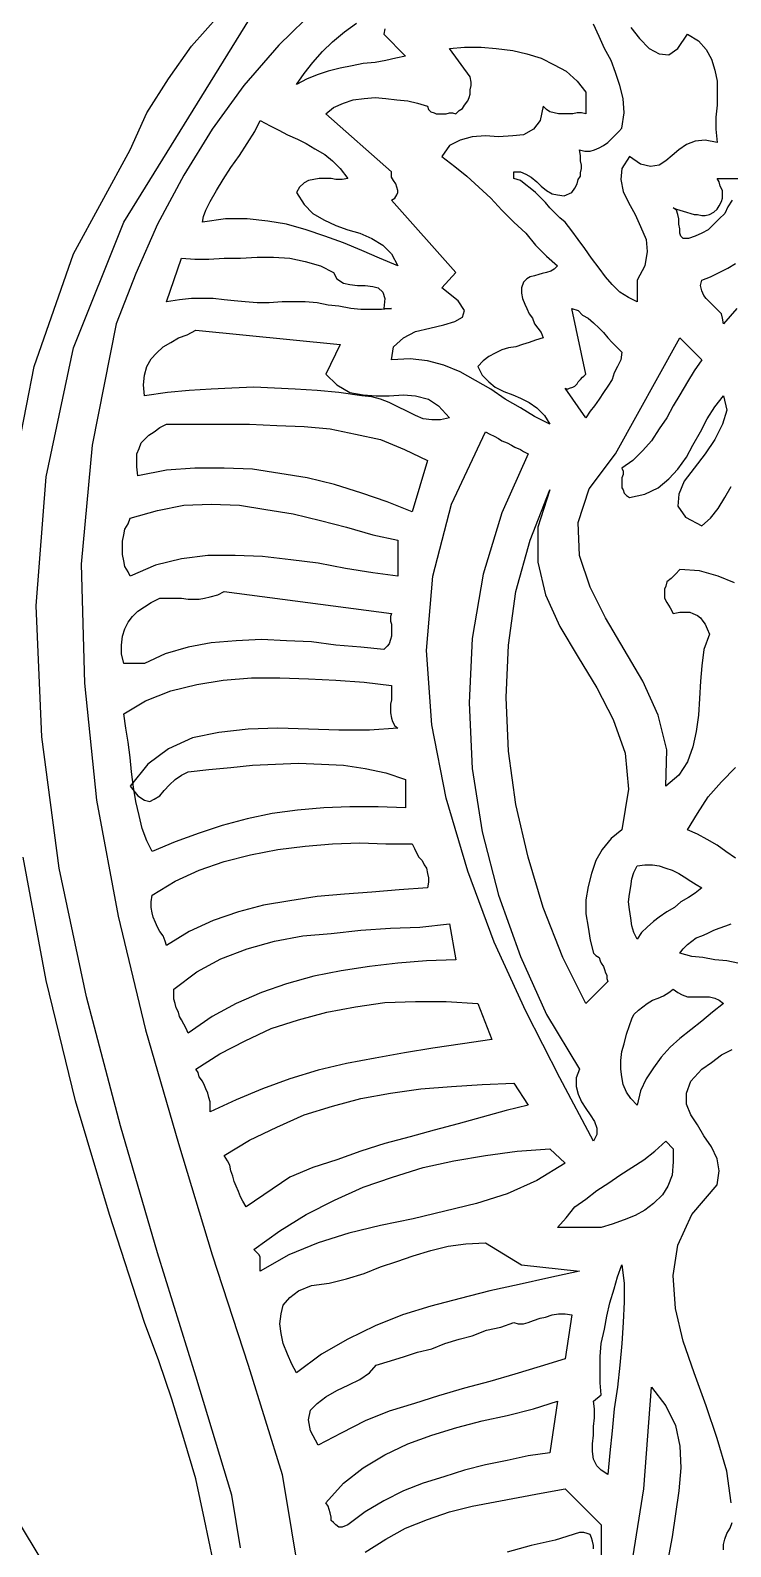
# Model space of a CAD drawing. Extents: x 0.02 to 8.75, y 0.03 to 7.03.
# Drawn here: x 3.808 to 4.45, y 4.9 to 6.287 of the extents above; entities that cross this region are included whole.
import ezdxf

# ---------------------------------------------------------------- set-up
doc = ezdxf.new("R2010")
doc.units = 0
doc.layers.add('1', color=7, linetype='Continuous')

msp = doc.modelspace()

# ---------------------------------------------------------------- linework, layer by layer
for points in [[(3.791, 5.872), (3.812, 5.98), (3.848, 6.083), (3.9, 6.178), (3.915, 6.212), (3.935, 6.243), (3.956, 6.273), (3.981, 6.301)], [(3.976, 4.887), (3.968, 4.925), (3.96, 4.962), (3.949, 4.999), (3.938, 5.035), (3.926, 5.07), (3.913, 5.105), (3.881, 5.204), (3.85, 5.308), (3.823, 5.418), (3.802, 5.531)], [(3.795, 4.927), (3.856, 4.826)]]:
    msp.add_lwpolyline(points)
at = {"layer": '1'}
for points in [[(4.198, 6.384), (4.152, 6.364), (4.11, 6.338), (4.071, 6.308), (4.036, 6.274), (4.004, 6.237), (3.975, 6.197), (3.949, 6.155), (3.925, 6.11), (3.905, 6.065), (3.887, 6.019), (3.865, 5.908), (3.855, 5.799), (3.858, 5.69), (3.869, 5.583), (3.889, 5.477), (3.914, 5.373), (3.944, 5.269), (3.975, 5.167), (4.008, 5.066), (4.039, 4.966), (4.056, 4.863)], [(4.001, 4.899), (3.993, 4.947), (3.96, 5.056), (3.925, 5.169), (3.891, 5.285), (3.86, 5.403), (3.835, 5.521), (3.819, 5.641), (3.814, 5.761), (3.823, 5.879), (3.848, 5.997), (3.894, 6.112), (4.013, 6.304)], [(4.133, 6.289), (4.132, 6.284), (4.152, 6.264), (4.143, 6.262), (4.134, 6.26), (4.124, 6.258), (4.113, 6.257), (4.103, 6.255), (4.092, 6.253), (4.081, 6.25), (4.072, 6.247), (4.062, 6.243), (4.052, 6.238), (4.059, 6.248), (4.067, 6.258), (4.076, 6.268), (4.085, 6.277), (4.096, 6.286), (4.107, 6.294)], [(4.41, 6.284), (4.42, 6.278), (4.427, 6.27), (4.432, 6.261), (4.435, 6.251), (4.437, 6.241), (4.437, 6.23), (4.437, 6.219), (4.436, 6.208), (4.436, 6.197), (4.437, 6.185), (4.426, 6.187), (4.417, 6.186), (4.409, 6.183), (4.402, 6.178), (4.396, 6.173), (4.39, 6.168), (4.384, 6.164), (4.376, 6.163), (4.367, 6.165), (4.357, 6.172), (4.35, 6.161), (4.349, 6.151), (4.351, 6.14), (4.356, 6.13), (4.362, 6.119), (4.367, 6.108), (4.372, 6.096), (4.373, 6.085), (4.371, 6.072), (4.364, 6.059), (4.364, 6.039), (4.356, 6.043), (4.348, 6.048), (4.341, 6.055), (4.335, 6.062), (4.329, 6.07), (4.322, 6.079), (4.316, 6.088), (4.31, 6.096), (4.304, 6.104), (4.298, 6.112), (4.293, 6.116), (4.288, 6.121), (4.284, 6.125), (4.28, 6.13), (4.276, 6.134), (4.271, 6.139), (4.266, 6.143), (4.262, 6.146), (4.257, 6.15), (4.251, 6.152), (4.251, 6.158), (4.257, 6.158), (4.262, 6.156), (4.267, 6.153), (4.272, 6.149), (4.276, 6.145), (4.281, 6.141), (4.286, 6.138), (4.291, 6.137), (4.297, 6.136), (4.304, 6.139), (4.307, 6.143), (4.309, 6.147), (4.31, 6.151), (4.312, 6.154), (4.312, 6.157), (4.313, 6.161), (4.313, 6.164), (4.312, 6.168), (4.312, 6.173), (4.311, 6.178), (4.316, 6.177), (4.321, 6.177), (4.325, 6.178), (4.329, 6.18), (4.333, 6.182), (4.337, 6.185), (4.34, 6.188), (4.344, 6.192), (4.347, 6.195), (4.35, 6.198), (4.352, 6.212), (4.351, 6.225), (4.348, 6.237), (4.344, 6.249), (4.34, 6.26), (4.334, 6.271), (4.329, 6.282), (4.324, 6.293)], [(4.358, 6.29), (4.366, 6.28), (4.375, 6.271), (4.384, 6.266), (4.393, 6.265), (4.401, 6.271), (4.41, 6.284)], [(4.317, 6.231), (4.317, 6.211), (4.313, 6.212), (4.309, 6.212), (4.305, 6.211), (4.3, 6.211), (4.296, 6.211), (4.292, 6.211), (4.288, 6.212), (4.284, 6.213), (4.281, 6.215), (4.278, 6.218), (4.275, 6.205), (4.269, 6.197), (4.26, 6.192), (4.25, 6.191), (4.237, 6.19), (4.225, 6.191), (4.213, 6.19), (4.202, 6.187), (4.192, 6.182), (4.185, 6.172), (4.197, 6.163), (4.208, 6.154), (4.219, 6.144), (4.23, 6.134), (4.24, 6.123), (4.251, 6.112), (4.262, 6.102), (4.271, 6.091), (4.281, 6.081), (4.291, 6.072), (4.288, 6.069), (4.285, 6.067), (4.281, 6.066), (4.277, 6.065), (4.274, 6.064), (4.27, 6.063), (4.266, 6.062), (4.263, 6.06), (4.26, 6.057), (4.258, 6.052), (4.258, 6.047), (4.259, 6.042), (4.261, 6.037), (4.263, 6.033), (4.265, 6.028), (4.268, 6.024), (4.27, 6.019), (4.273, 6.015), (4.276, 6.011), (4.278, 6.006), (4.271, 6.004), (4.265, 6.002), (4.259, 6), (4.253, 5.998), (4.246, 5.997), (4.24, 5.995), (4.234, 5.992), (4.228, 5.989), (4.223, 5.985), (4.218, 5.98), (4.222, 5.972), (4.228, 5.966), (4.234, 5.961), (4.242, 5.957), (4.25, 5.954), (4.257, 5.951), (4.265, 5.947), (4.272, 5.942), (4.279, 5.935), (4.284, 5.927), (4.27, 5.934), (4.257, 5.942), (4.243, 5.95), (4.23, 5.959), (4.216, 5.967), (4.202, 5.975), (4.187, 5.981), (4.172, 5.985), (4.156, 5.987), (4.139, 5.986), (4.141, 5.998), (4.15, 6.006), (4.161, 6.012), (4.174, 6.015), (4.187, 6.018), (4.197, 6.021), (4.204, 6.025), (4.206, 6.031), (4.2, 6.04), (4.185, 6.052), (4.198, 6.066), (4.139, 6.132), (4.142, 6.134), (4.144, 6.137), (4.145, 6.139), (4.145, 6.141), (4.144, 6.144), (4.143, 6.147), (4.141, 6.15), (4.139, 6.153), (4.139, 6.156), (4.139, 6.158), (4.079, 6.211), (4.086, 6.217), (4.095, 6.221), (4.104, 6.224), (4.114, 6.225), (4.124, 6.226), (4.134, 6.225), (4.144, 6.224), (4.154, 6.223), (4.163, 6.221), (4.172, 6.218), (4.173, 6.215), (4.175, 6.213), (4.178, 6.212), (4.18, 6.211), (4.183, 6.211), (4.187, 6.211), (4.189, 6.211), (4.192, 6.212), (4.195, 6.212), (4.198, 6.211), (4.201, 6.214), (4.204, 6.216), (4.206, 6.219), (4.209, 6.223), (4.21, 6.226), (4.211, 6.229), (4.211, 6.233), (4.212, 6.237), (4.212, 6.24), (4.211, 6.245), (4.192, 6.271), (4.206, 6.272), (4.221, 6.272), (4.235, 6.271), (4.25, 6.269), (4.263, 6.266), (4.276, 6.262), (4.288, 6.256), (4.299, 6.25), (4.309, 6.241), (4.317, 6.231)], [(4.099, 6.152), (4.094, 6.151), (4.088, 6.151), (4.084, 6.152), (4.078, 6.152), (4.073, 6.152), (4.068, 6.151), (4.063, 6.15), (4.059, 6.148), (4.055, 6.144), (4.052, 6.139), (4.059, 6.128), (4.067, 6.12), (4.077, 6.114), (4.088, 6.109), (4.099, 6.105), (4.11, 6.102), (4.121, 6.097), (4.131, 6.091), (4.139, 6.083), (4.145, 6.072), (4.128, 6.079), (4.112, 6.086), (4.095, 6.093), (4.078, 6.099), (4.061, 6.105), (4.043, 6.11), (4.026, 6.113), (4.007, 6.115), (3.987, 6.115), (3.966, 6.112), (3.967, 6.117), (3.969, 6.123), (3.973, 6.131), (3.979, 6.141), (3.985, 6.151), (3.992, 6.162), (4, 6.173), (4.007, 6.184), (4.014, 6.195), (4.019, 6.205), (4.028, 6.2), (4.036, 6.196), (4.044, 6.192), (4.053, 6.188), (4.061, 6.184), (4.069, 6.179), (4.078, 6.174), (4.085, 6.168), (4.092, 6.161), (4.099, 6.152)], [(4.451, 6.132), (4.447, 6.126), (4.444, 6.12), (4.439, 6.115), (4.434, 6.11), (4.429, 6.105), (4.423, 6.102), (4.417, 6.099), (4.411, 6.097), (4.406, 6.097), (4.404, 6.099), (4.403, 6.102), (4.403, 6.106), (4.402, 6.11), (4.402, 6.115), (4.401, 6.119), (4.4, 6.123), (4.397, 6.125), (4.4, 6.124), (4.403, 6.123), (4.406, 6.122), (4.409, 6.121), (4.413, 6.12), (4.416, 6.119), (4.419, 6.119), (4.423, 6.118), (4.426, 6.118), (4.43, 6.119), (4.434, 6.121), (4.437, 6.124), (4.439, 6.127), (4.441, 6.131), (4.442, 6.134), (4.442, 6.138), (4.442, 6.141), (4.44, 6.145), (4.439, 6.149), (4.437, 6.152), (4.456, 6.152)], [(4.086, 6.066), (4.089, 6.06), (4.095, 6.056), (4.101, 6.055), (4.108, 6.054), (4.115, 6.054), (4.122, 6.053), (4.127, 6.052), (4.131, 6.048), (4.133, 6.042), (4.132, 6.033), (4.139, 6.033), (4.13, 6.032), (4.121, 6.032), (4.111, 6.032), (4.102, 6.033), (4.091, 6.035), (4.081, 6.036), (4.071, 6.038), (4.06, 6.039), (4.05, 6.039), (4.039, 6.039), (4.027, 6.038), (4.016, 6.038), (4.005, 6.039), (3.995, 6.04), (3.986, 6.041), (3.976, 6.042), (3.966, 6.042), (3.956, 6.042), (3.945, 6.041), (3.933, 6.039), (3.947, 6.079), (3.959, 6.078), (3.972, 6.078), (3.986, 6.079), (4.001, 6.079), (4.016, 6.08), (4.031, 6.08), (4.046, 6.079), (4.06, 6.076), (4.074, 6.072), (4.086, 6.066)], [(4.455, 6.033), (4.449, 6.026), (4.443, 6.019), (4.442, 6.024), (4.441, 6.028), (4.438, 6.031), (4.434, 6.035), (4.431, 6.038), (4.427, 6.042), (4.425, 6.045), (4.423, 6.049), (4.422, 6.054), (4.423, 6.059), (4.431, 6.062), (4.439, 6.066), (4.447, 6.07), (4.454, 6.074)], [(4.35, 5.993), (4.349, 5.986), (4.346, 5.98), (4.343, 5.974), (4.341, 5.968), (4.337, 5.962), (4.333, 5.956), (4.329, 5.95), (4.325, 5.944), (4.321, 5.939), (4.317, 5.933), (4.298, 5.96), (4.3, 5.959), (4.302, 5.96), (4.305, 5.961), (4.307, 5.962), (4.309, 5.964), (4.31, 5.966), (4.312, 5.968), (4.314, 5.97), (4.315, 5.971), (4.317, 5.973), (4.304, 6.033), (4.31, 6.031), (4.314, 6.027), (4.319, 6.024), (4.324, 6.02), (4.329, 6.015), (4.333, 6.011), (4.337, 6.006), (4.341, 6.002), (4.346, 5.997), (4.35, 5.993)], [(4.079, 5.973), (4.089, 5.963), (4.101, 5.956), (4.113, 5.954), (4.125, 5.953), (4.137, 5.953), (4.15, 5.954), (4.161, 5.953), (4.173, 5.95), (4.182, 5.944), (4.192, 5.933), (4.184, 5.931), (4.176, 5.931), (4.168, 5.932), (4.161, 5.935), (4.153, 5.939), (4.145, 5.943), (4.137, 5.947), (4.129, 5.95), (4.121, 5.952), (4.112, 5.953), (4.091, 5.956), (4.071, 5.958), (4.051, 5.959), (4.032, 5.96), (4.013, 5.961), (3.993, 5.96), (3.974, 5.959), (3.954, 5.958), (3.934, 5.956), (3.913, 5.953), (3.912, 5.963), (3.913, 5.972), (3.915, 5.98), (3.919, 5.987), (3.924, 5.992), (3.93, 5.998), (3.937, 6.002), (3.944, 6.006), (3.952, 6.009), (3.96, 6.013), (4.092, 6), (4.079, 5.973)], [(4.453, 5.782), (4.438, 5.788), (4.421, 5.793), (4.403, 5.794), (4.399, 5.79), (4.395, 5.786), (4.391, 5.783), (4.39, 5.779), (4.389, 5.776), (4.389, 5.771), (4.389, 5.768), (4.391, 5.764), (4.394, 5.759), (4.397, 5.754), (4.403, 5.755), (4.408, 5.755), (4.412, 5.755), (4.415, 5.754), (4.419, 5.752), (4.422, 5.75), (4.424, 5.747), (4.426, 5.744), (4.428, 5.74), (4.43, 5.735), (4.425, 5.721), (4.423, 5.706), (4.422, 5.692), (4.421, 5.676), (4.42, 5.661), (4.418, 5.646), (4.415, 5.632), (4.41, 5.618), (4.402, 5.606), (4.39, 5.596), (4.391, 5.629), (4.383, 5.661), (4.369, 5.692), (4.352, 5.721), (4.335, 5.75), (4.321, 5.778), (4.311, 5.807), (4.31, 5.837), (4.32, 5.868), (4.344, 5.9), (4.403, 6.006), (4.423, 5.986)], [(4.423, 5.986), (4.416, 5.976), (4.41, 5.966), (4.403, 5.954), (4.397, 5.944), (4.391, 5.933), (4.384, 5.923), (4.377, 5.912), (4.369, 5.903), (4.36, 5.894), (4.35, 5.887), (4.351, 5.884), (4.351, 5.881), (4.35, 5.878), (4.35, 5.875), (4.35, 5.872), (4.35, 5.869), (4.351, 5.867), (4.352, 5.864), (4.354, 5.862), (4.357, 5.86), (4.371, 5.863), (4.383, 5.869), (4.393, 5.877), (4.401, 5.886), (4.409, 5.897), (4.415, 5.908), (4.422, 5.92), (4.428, 5.932), (4.435, 5.943), (4.443, 5.953), (4.446, 5.94), (4.442, 5.927), (4.435, 5.913), (4.426, 5.9), (4.416, 5.887), (4.407, 5.875), (4.402, 5.863), (4.401, 5.852), (4.408, 5.842), (4.423, 5.834), (4.431, 5.841), (4.438, 5.85), (4.444, 5.86), (4.45, 5.87)], [(4.172, 5.894), (4.158, 5.847), (4.135, 5.856), (4.112, 5.864), (4.087, 5.872), (4.062, 5.878), (4.037, 5.882), (4.012, 5.886), (3.986, 5.887), (3.959, 5.887), (3.933, 5.885), (3.907, 5.88), (3.906, 5.888), (3.906, 5.894), (3.906, 5.9), (3.908, 5.905), (3.91, 5.91), (3.913, 5.913), (3.917, 5.917), (3.922, 5.92), (3.927, 5.924), (3.933, 5.927), (3.959, 5.927), (3.984, 5.927), (4.009, 5.927), (4.034, 5.926), (4.059, 5.925), (4.083, 5.923), (4.106, 5.918), (4.129, 5.913), (4.151, 5.904), (4.172, 5.894)], [(4.264, 5.9), (4.24, 5.846), (4.223, 5.79), (4.213, 5.731), (4.21, 5.672), (4.213, 5.612), (4.222, 5.554), (4.237, 5.496), (4.257, 5.44), (4.281, 5.387), (4.311, 5.337), (4.308, 5.329), (4.308, 5.321), (4.31, 5.314), (4.313, 5.307), (4.317, 5.301), (4.321, 5.295), (4.325, 5.289), (4.327, 5.283), (4.327, 5.277), (4.324, 5.271), (4.293, 5.329), (4.262, 5.39), (4.233, 5.453), (4.209, 5.518), (4.189, 5.585), (4.176, 5.652), (4.171, 5.72), (4.177, 5.788), (4.194, 5.854), (4.225, 5.92), (4.229, 5.918), (4.233, 5.916), (4.237, 5.914), (4.24, 5.912), (4.245, 5.91), (4.249, 5.908), (4.252, 5.906), (4.257, 5.904), (4.26, 5.902), (4.264, 5.9)], [(4.35, 5.556), (4.34, 5.548), (4.332, 5.538), (4.326, 5.528), (4.322, 5.516), (4.319, 5.504), (4.317, 5.492), (4.317, 5.479), (4.319, 5.467), (4.321, 5.455), (4.324, 5.443), (4.326, 5.441), (4.329, 5.439), (4.33, 5.436), (4.331, 5.434), (4.333, 5.431), (4.334, 5.428), (4.335, 5.425), (4.336, 5.423), (4.336, 5.42), (4.337, 5.417), (4.317, 5.397), (4.296, 5.439), (4.278, 5.485), (4.264, 5.531), (4.253, 5.579), (4.246, 5.628), (4.244, 5.677), (4.246, 5.725), (4.253, 5.774), (4.266, 5.821), (4.284, 5.867), (4.273, 5.833), (4.273, 5.801), (4.28, 5.771), (4.293, 5.742), (4.31, 5.714), (4.327, 5.686), (4.342, 5.657), (4.353, 5.626), (4.356, 5.593), (4.35, 5.556)], [(4.145, 5.821), (4.145, 5.788), (4.122, 5.791), (4.097, 5.795), (4.072, 5.8), (4.047, 5.803), (4.021, 5.806), (3.996, 5.807), (3.971, 5.807), (3.947, 5.804), (3.923, 5.798), (3.9, 5.788), (3.898, 5.792), (3.895, 5.797), (3.894, 5.802), (3.893, 5.808), (3.893, 5.814), (3.893, 5.82), (3.894, 5.826), (3.895, 5.831), (3.898, 5.836), (3.9, 5.841), (3.925, 5.848), (3.949, 5.853), (3.974, 5.854), (4, 5.853), (4.024, 5.849), (4.049, 5.845), (4.074, 5.839), (4.098, 5.833), (4.122, 5.826), (4.145, 5.821)], [(3.986, 5.774), (4.139, 5.754), (4.138, 5.751), (4.138, 5.747), (4.139, 5.744), (4.139, 5.74), (4.139, 5.736), (4.139, 5.733), (4.138, 5.73), (4.137, 5.726), (4.135, 5.724), (4.132, 5.721), (4.111, 5.723), (4.088, 5.725), (4.066, 5.728), (4.043, 5.729), (4.02, 5.73), (3.997, 5.729), (3.974, 5.727), (3.953, 5.723), (3.932, 5.717), (3.913, 5.708), (3.894, 5.708), (3.892, 5.717), (3.892, 5.725), (3.893, 5.733), (3.895, 5.74), (3.898, 5.746), (3.902, 5.751), (3.907, 5.756), (3.913, 5.76), (3.919, 5.764), (3.927, 5.768), (3.935, 5.768), (3.942, 5.768), (3.947, 5.768), (3.953, 5.767), (3.958, 5.767), (3.963, 5.767), (3.968, 5.768), (3.973, 5.769), (3.98, 5.771), (3.986, 5.774)], [(4.139, 5.688), (4.139, 5.684), (4.139, 5.68), (4.139, 5.675), (4.138, 5.671), (4.138, 5.667), (4.138, 5.663), (4.139, 5.658), (4.14, 5.655), (4.142, 5.651), (4.145, 5.649), (4.119, 5.647), (4.091, 5.647), (4.063, 5.648), (4.035, 5.649), (4.008, 5.648), (3.981, 5.645), (3.957, 5.64), (3.935, 5.63), (3.916, 5.616), (3.9, 5.596), (3.907, 5.587), (3.913, 5.583), (3.918, 5.582), (3.922, 5.584), (3.927, 5.587), (3.931, 5.592), (3.936, 5.597), (3.941, 5.602), (3.947, 5.606), (3.953, 5.609), (3.972, 5.611), (3.992, 5.613), (4.012, 5.615), (4.033, 5.616), (4.054, 5.617), (4.075, 5.616), (4.095, 5.615), (4.115, 5.612), (4.134, 5.608), (4.152, 5.602), (4.152, 5.576), (4.127, 5.577), (4.101, 5.577), (4.077, 5.576), (4.053, 5.574), (4.03, 5.571), (4.007, 5.566), (3.984, 5.56), (3.963, 5.553), (3.941, 5.545), (3.92, 5.536), (3.915, 5.546), (3.911, 5.557), (3.908, 5.569), (3.905, 5.582), (3.903, 5.595), (3.901, 5.609), (3.9, 5.622), (3.898, 5.636), (3.896, 5.649), (3.894, 5.662), (3.914, 5.674), (3.937, 5.683), (3.961, 5.689), (3.985, 5.693), (4.011, 5.695), (4.037, 5.695), (4.063, 5.694), (4.088, 5.693), (4.114, 5.691), (4.139, 5.688)], [(4.454, 5.53), (4.445, 5.536), (4.437, 5.542), (4.428, 5.547), (4.419, 5.552), (4.41, 5.556), (4.419, 5.571), (4.429, 5.586), (4.441, 5.6), (4.454, 5.613)], [(4.172, 5.503), (4.146, 5.501), (4.121, 5.499), (4.096, 5.497), (4.071, 5.495), (4.046, 5.491), (4.022, 5.487), (3.999, 5.481), (3.976, 5.473), (3.954, 5.463), (3.933, 5.45), (3.932, 5.454), (3.93, 5.459), (3.927, 5.463), (3.925, 5.467), (3.923, 5.471), (3.921, 5.476), (3.92, 5.48), (3.919, 5.485), (3.919, 5.49), (3.92, 5.496), (3.941, 5.509), (3.963, 5.519), (3.986, 5.527), (4.01, 5.533), (4.035, 5.538), (4.06, 5.541), (4.085, 5.543), (4.11, 5.544), (4.134, 5.543), (4.158, 5.543), (4.16, 5.539), (4.162, 5.535), (4.164, 5.531), (4.167, 5.528), (4.169, 5.524), (4.171, 5.521), (4.172, 5.516), (4.173, 5.512), (4.173, 5.508), (4.172, 5.503)], [(4.423, 5.503), (4.417, 5.498), (4.411, 5.494), (4.404, 5.49), (4.398, 5.485), (4.391, 5.481), (4.384, 5.476), (4.379, 5.472), (4.373, 5.467), (4.368, 5.462), (4.364, 5.456), (4.361, 5.462), (4.359, 5.468), (4.358, 5.475), (4.357, 5.483), (4.356, 5.49), (4.357, 5.497), (4.358, 5.504), (4.359, 5.511), (4.361, 5.517), (4.364, 5.523), (4.371, 5.524), (4.378, 5.524), (4.384, 5.523), (4.39, 5.521), (4.396, 5.519), (4.402, 5.516), (4.407, 5.513), (4.413, 5.509), (4.418, 5.506), (4.423, 5.503)], [(4.198, 5.437), (4.171, 5.436), (4.145, 5.434), (4.119, 5.431), (4.093, 5.427), (4.068, 5.422), (4.043, 5.415), (4.02, 5.407), (3.997, 5.397), (3.975, 5.385), (3.953, 5.37), (3.951, 5.374), (3.949, 5.378), (3.947, 5.382), (3.945, 5.385), (3.944, 5.389), (3.942, 5.393), (3.941, 5.397), (3.94, 5.401), (3.94, 5.406), (3.94, 5.41), (3.961, 5.426), (3.983, 5.438), (4.007, 5.447), (4.032, 5.454), (4.058, 5.459), (4.084, 5.461), (4.111, 5.464), (4.138, 5.466), (4.165, 5.467), (4.192, 5.47), (4.198, 5.437)], [(4.456, 5.434), (4.446, 5.436), (4.435, 5.437), (4.424, 5.439), (4.414, 5.44), (4.403, 5.443), (4.406, 5.447), (4.41, 5.451), (4.414, 5.454), (4.418, 5.457), (4.423, 5.459), (4.428, 5.461), (4.434, 5.464), (4.439, 5.466), (4.445, 5.468), (4.45, 5.47)], [(4.231, 5.364), (4.204, 5.36), (4.177, 5.356), (4.151, 5.352), (4.124, 5.347), (4.098, 5.342), (4.072, 5.336), (4.046, 5.328), (4.021, 5.319), (3.997, 5.309), (3.973, 5.298), (3.973, 5.302), (3.973, 5.307), (3.972, 5.311), (3.971, 5.315), (3.969, 5.319), (3.968, 5.322), (3.966, 5.326), (3.963, 5.33), (3.962, 5.334), (3.96, 5.337), (3.982, 5.351), (4.005, 5.363), (4.029, 5.374), (4.054, 5.382), (4.08, 5.389), (4.106, 5.394), (4.133, 5.398), (4.161, 5.399), (4.189, 5.399), (4.218, 5.397), (4.231, 5.364)], [(4.443, 5.397), (4.433, 5.389), (4.423, 5.381), (4.413, 5.373), (4.403, 5.365), (4.394, 5.357), (4.386, 5.348), (4.379, 5.338), (4.372, 5.328), (4.367, 5.317), (4.364, 5.304), (4.358, 5.31), (4.354, 5.316), (4.351, 5.323), (4.35, 5.33), (4.349, 5.337), (4.349, 5.345), (4.35, 5.353), (4.352, 5.36), (4.354, 5.369), (4.357, 5.377), (4.359, 5.383), (4.361, 5.387), (4.365, 5.391), (4.369, 5.394), (4.373, 5.397), (4.378, 5.4), (4.383, 5.402), (4.388, 5.404), (4.393, 5.407), (4.397, 5.41), (4.401, 5.407), (4.405, 5.405), (4.41, 5.403), (4.415, 5.403), (4.42, 5.403), (4.425, 5.403), (4.43, 5.403), (4.435, 5.402), (4.439, 5.4), (4.443, 5.397)], [(4.45, 4.94), (4.446, 4.969), (4.437, 4.999), (4.427, 5.029), (4.416, 5.059), (4.406, 5.088), (4.399, 5.118), (4.397, 5.148), (4.401, 5.176), (4.414, 5.204), (4.437, 5.231), (4.439, 5.244), (4.437, 5.255), (4.432, 5.266), (4.425, 5.276), (4.419, 5.286), (4.413, 5.295), (4.409, 5.305), (4.409, 5.315), (4.413, 5.326), (4.423, 5.337), (4.432, 5.343), (4.441, 5.35), (4.451, 5.355)], [(4.264, 5.304), (4.244, 5.299), (4.222, 5.293), (4.2, 5.287), (4.178, 5.281), (4.156, 5.275), (4.133, 5.269), (4.111, 5.262), (4.089, 5.254), (4.067, 5.247), (4.046, 5.238), (4.006, 5.211), (4.003, 5.216), (4.001, 5.22), (3.999, 5.225), (3.997, 5.23), (3.995, 5.234), (3.994, 5.239), (3.992, 5.244), (3.991, 5.249), (3.989, 5.253), (3.986, 5.258), (4.009, 5.272), (4.034, 5.284), (4.059, 5.295), (4.085, 5.303), (4.111, 5.31), (4.138, 5.315), (4.166, 5.319), (4.194, 5.321), (4.222, 5.323), (4.251, 5.324), (4.264, 5.304)], [(4.298, 5.251), (4.272, 5.235), (4.245, 5.223), (4.217, 5.214), (4.188, 5.207), (4.159, 5.2), (4.129, 5.194), (4.1, 5.187), (4.072, 5.178), (4.045, 5.167), (4.019, 5.152), (4.019, 5.155), (4.019, 5.158), (4.019, 5.16), (4.019, 5.163), (4.019, 5.165), (4.018, 5.167), (4.016, 5.169), (4.015, 5.17), (4.013, 5.172), (4.037, 5.189), (4.061, 5.204), (4.087, 5.217), (4.113, 5.229), (4.14, 5.238), (4.168, 5.247), (4.196, 5.253), (4.225, 5.258), (4.254, 5.262), (4.284, 5.264), (4.298, 5.251)], [(4.397, 5.264), (4.397, 5.252), (4.396, 5.24), (4.392, 5.23), (4.387, 5.222), (4.379, 5.214), (4.371, 5.208), (4.362, 5.203), (4.352, 5.199), (4.341, 5.195), (4.331, 5.192), (4.291, 5.192), (4.299, 5.201), (4.307, 5.211), (4.317, 5.218), (4.327, 5.226), (4.338, 5.233), (4.348, 5.24), (4.359, 5.247), (4.37, 5.254), (4.38, 5.262), (4.39, 5.271), (4.397, 5.264)], [(4.258, 5.158), (4.311, 5.152), (4.283, 5.146), (4.256, 5.14), (4.229, 5.134), (4.202, 5.127), (4.175, 5.12), (4.149, 5.112), (4.124, 5.102), (4.099, 5.09), (4.075, 5.076), (4.052, 5.059), (4.048, 5.067), (4.044, 5.076), (4.04, 5.086), (4.038, 5.095), (4.037, 5.104), (4.038, 5.113), (4.04, 5.121), (4.046, 5.128), (4.054, 5.134), (4.066, 5.139), (4.082, 5.141), (4.098, 5.145), (4.114, 5.15), (4.129, 5.156), (4.144, 5.161), (4.159, 5.166), (4.175, 5.171), (4.191, 5.175), (4.207, 5.177), (4.225, 5.178), (4.258, 5.158)], [(4.337, 4.966), (4.331, 4.97), (4.327, 4.974), (4.324, 4.98), (4.323, 4.987), (4.323, 4.994), (4.324, 5.002), (4.324, 5.01), (4.325, 5.018), (4.325, 5.026), (4.324, 5.033), (4.331, 5.039), (4.33, 5.05), (4.33, 5.062), (4.33, 5.074), (4.331, 5.086), (4.334, 5.099), (4.336, 5.111), (4.339, 5.123), (4.343, 5.136), (4.346, 5.147), (4.35, 5.158), (4.352, 5.141), (4.352, 5.124), (4.351, 5.105), (4.35, 5.086), (4.348, 5.066), (4.346, 5.046), (4.343, 5.026), (4.341, 5.006), (4.339, 4.986), (4.337, 4.966)], [(4.298, 5.072), (4.275, 5.065), (4.252, 5.058), (4.229, 5.051), (4.206, 5.045), (4.182, 5.038), (4.16, 5.031), (4.137, 5.024), (4.115, 5.015), (4.093, 5.004), (4.072, 4.993), (4.065, 5.006), (4.063, 5.016), (4.065, 5.025), (4.071, 5.031), (4.079, 5.037), (4.089, 5.043), (4.1, 5.048), (4.11, 5.053), (4.119, 5.059), (4.125, 5.066), (4.138, 5.07), (4.151, 5.074), (4.163, 5.078), (4.176, 5.081), (4.188, 5.086), (4.201, 5.09), (4.213, 5.093), (4.226, 5.098), (4.239, 5.101), (4.251, 5.105), (4.255, 5.104), (4.26, 5.104), (4.264, 5.105), (4.269, 5.107), (4.275, 5.109), (4.28, 5.11), (4.286, 5.112), (4.292, 5.113), (4.298, 5.113), (4.304, 5.112), (4.298, 5.072)], [(4.359, 4.884), (4.37, 4.953), (4.377, 5.046), (4.39, 5.029), (4.399, 5.011), (4.403, 4.992), (4.404, 4.972), (4.402, 4.951), (4.399, 4.93), (4.396, 4.909), (4.392, 4.888)], [(4.284, 4.986), (4.264, 4.983), (4.245, 4.979), (4.225, 4.975), (4.206, 4.97), (4.187, 4.964), (4.168, 4.958), (4.15, 4.951), (4.132, 4.942), (4.115, 4.932), (4.099, 4.92), (4.094, 4.918), (4.091, 4.918), (4.088, 4.92), (4.086, 4.922), (4.084, 4.924), (4.084, 4.927), (4.083, 4.931), (4.082, 4.934), (4.081, 4.937), (4.079, 4.94), (4.095, 4.958), (4.113, 4.972), (4.133, 4.984), (4.154, 4.994), (4.176, 5.002), (4.199, 5.009), (4.222, 5.015), (4.245, 5.02), (4.269, 5.026), (4.291, 5.033), (4.284, 4.986)], [(4.115, 4.895), (4.134, 4.907), (4.152, 4.917), (4.172, 4.925), (4.192, 4.932), (4.213, 4.937), (4.234, 4.941), (4.255, 4.945), (4.276, 4.949), (4.298, 4.953), (4.331, 4.92)], [(4.324, 4.898), (4.324, 4.901), (4.323, 4.905), (4.322, 4.908), (4.321, 4.911), (4.318, 4.912), (4.315, 4.913), (4.311, 4.913), (4.289, 4.906), (4.267, 4.901), (4.245, 4.895)], [(4.331, 4.92), (4.331, 4.88)], [(4.443, 4.897), (4.443, 4.902), (4.444, 4.907), (4.446, 4.912), (4.449, 4.917), (4.451, 4.922)]]:
    msp.add_lwpolyline(points, dxfattribs=at)

doc.saveas('drawing.dxf')
